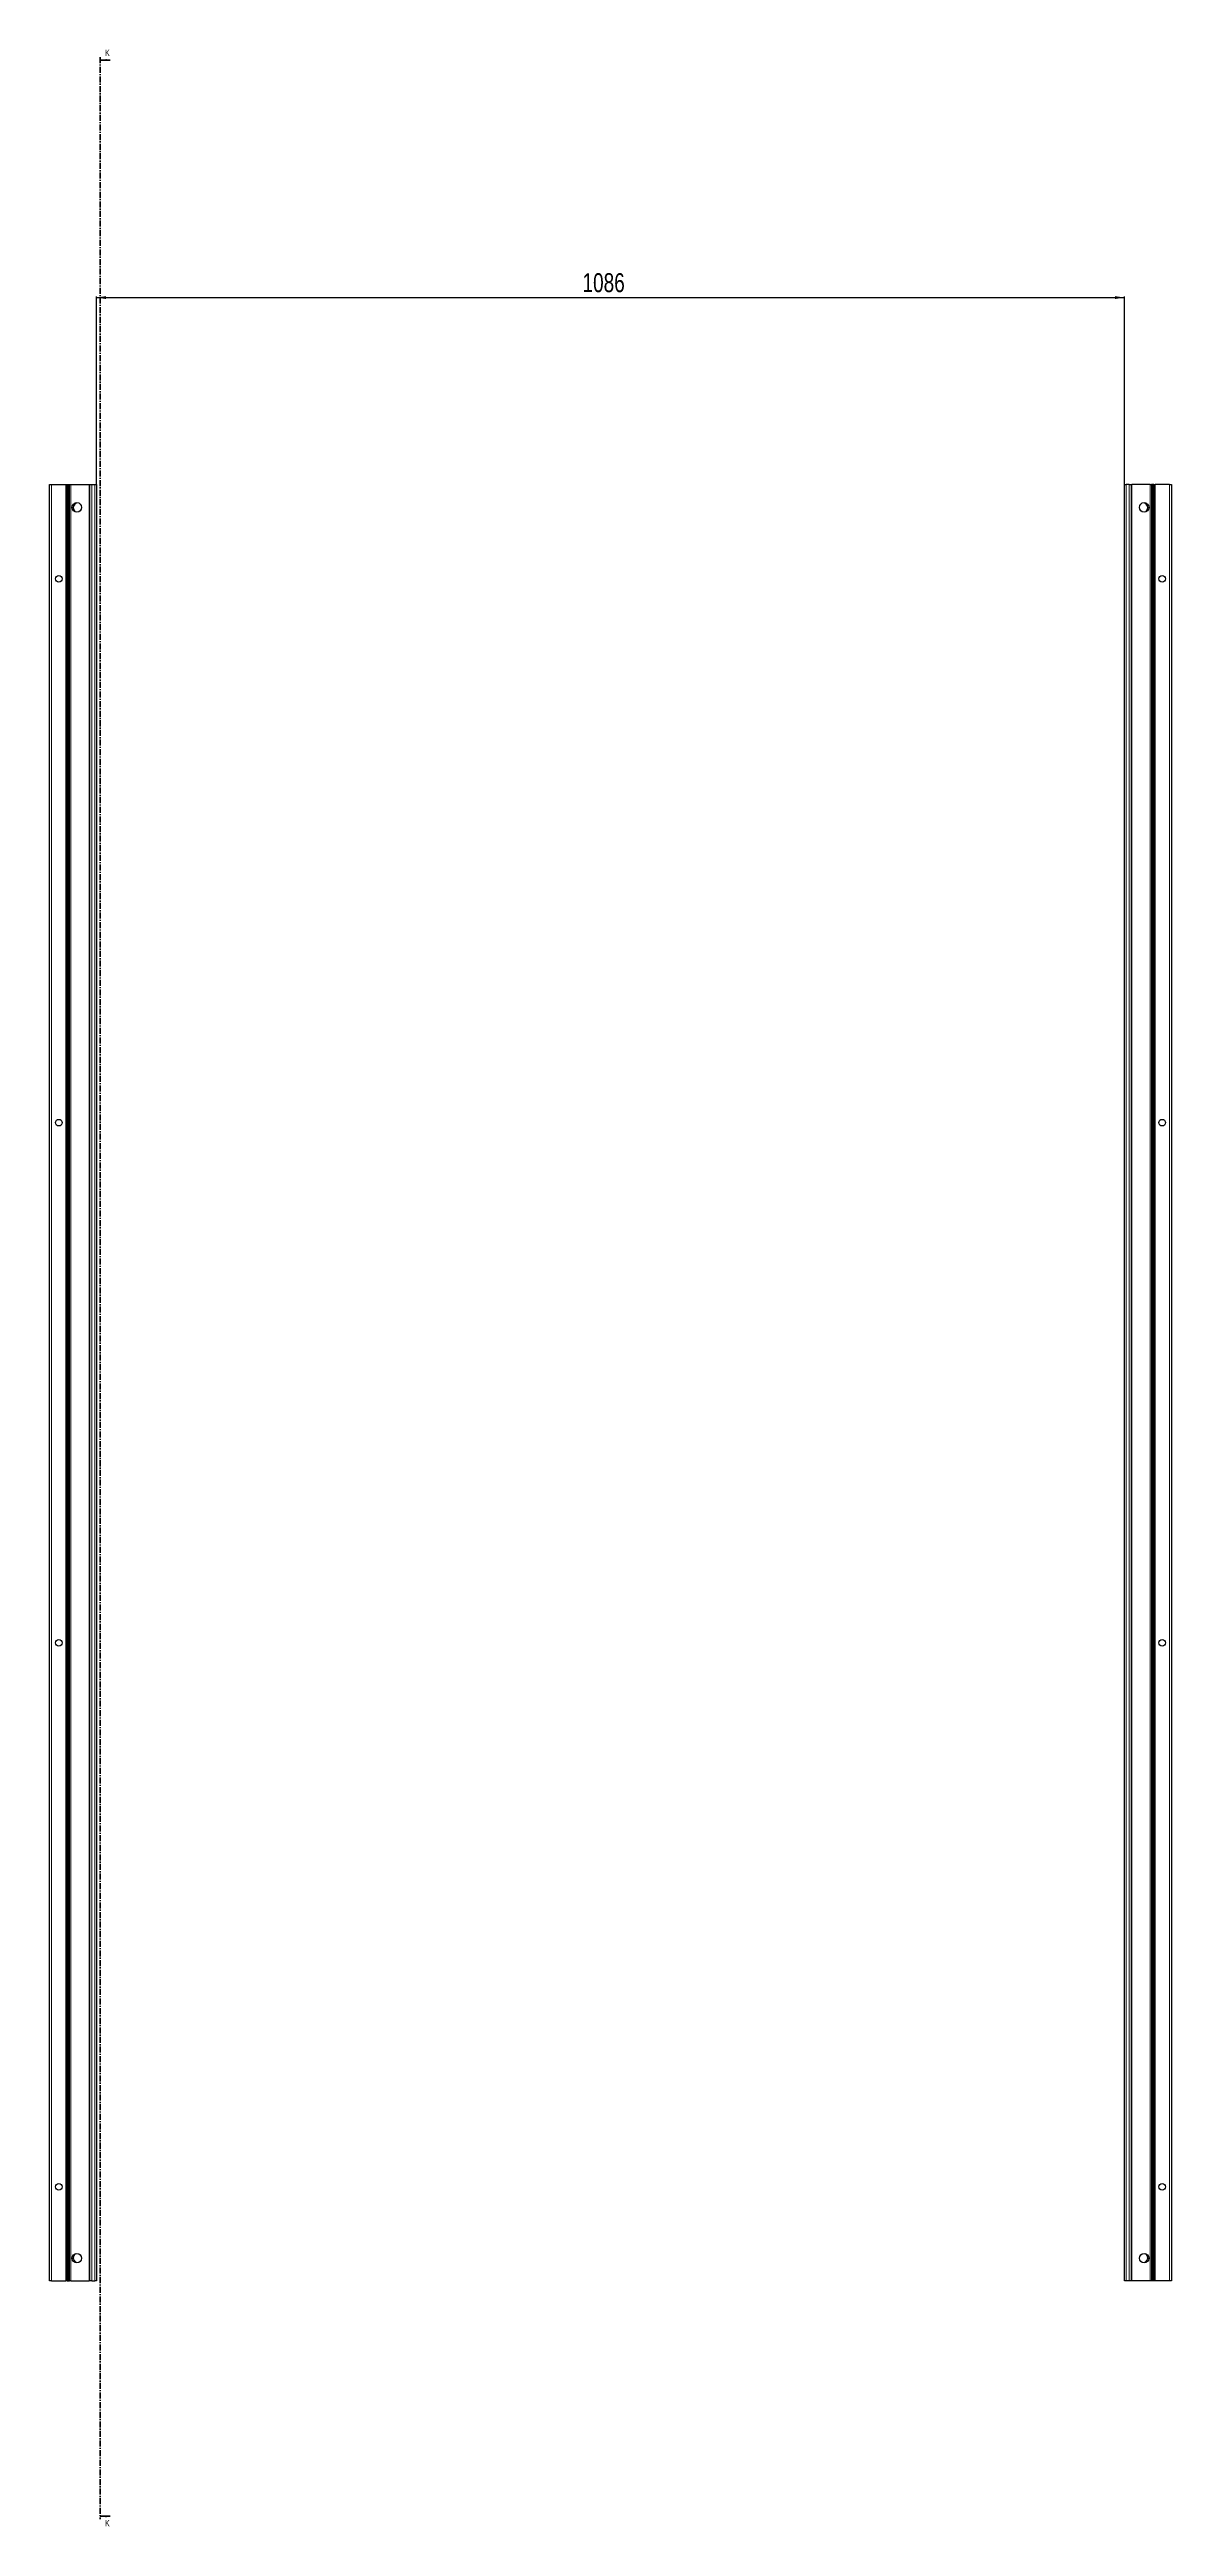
# Model space of a CAD drawing. Header units: millimetres. Extents: x -250 to 6025, y -2447 to 1453.
# Drawn here: x 2463 to 3649, y -1266 to 1353 of the extents above; entities that cross this region are included whole.
import ezdxf

# ---------------------------------------------------------------- set-up
doc = ezdxf.new("R2010")
doc.units = ezdxf.units.MM
doc.linetypes.add('CENTER', pattern=[10.16, 6.35, -1.27, 1.27, -1.27])
doc.layers.add('FORMAT', color=7, linetype='Continuous')
doc.styles.add('SLDTEXTSTYLE0', font='TXT', dxfattribs={"width": 0.75})
doc.dimstyles.new('SLDDIMSTYLE0', dxfattribs={"dimtxt": 20, "dimasz": 10, "dimexe": 0, "dimexo": 0.0625, "dimgap": 5, "dimtad": 2, "dimdec": 1, "dimrnd": 1e-09, "dimzin": 12, "dimdsep": 46, "dimtxsty": 'SLDTEXTSTYLE0', "dimsah": 1, "dimcen": 0.09, "dimadec": 0, "dimazin": 3, "dimtfac": 1, "dimtofl": 0, "dimtmove": 0, "dimatfit": 3, "dimfxl": 0, "dimfrac": 2, "dimtolj": 1, "dimtzin": 12, "dimarcsym": 0})

# ---------------------------------------------------------------- blocks, each defined once
blk = doc.blocks.new('_D_4')
at = {"layer": 'FORMAT'}
for p, q in [((2512.9, 892.8), (2512.9, 1091.5)), ((2512.9, 1090.5), (3598.9, 1090.5)), ((3598.9, 892.8), (3598.9, 1091.5))]:
    blk.add_line(p, q, dxfattribs=at)
for points in [[(2512.9, 1090.5), (2522.9, 1089), (2522.9, 1092.1)], [(3598.9, 1090.5), (3588.9, 1092.1), (3588.9, 1089)]]:
    blk.add_solid(points, dxfattribs=at)
at = {"layer": 'FORMAT', "insert": (3026.3, 1116.3), "char_height": 20, "attachment_point": 1, "style": 'SLDTEXTSTYLE0'}
blk.add_mtext('1086', dxfattribs=at)

msp = doc.modelspace()

# ---------------------------------------------------------------- linework, layer by layer
at = {"color": 7, "linetype": 'CENTER', "lineweight": 35}
msp.add_line((2516.6, 1344.64), (2516.6, -1258.12), dxfattribs=at)
at = {"color": 7, "linetype": 'Continuous', "lineweight": 35}
for p, q in [((2527.24, 1341.64), (2516.6, 1341.64)), ((2527.24, -1255.12), (2516.6, -1255.12))]:
    msp.add_line(p, q, dxfattribs=at)
at = {"color": 7, "linetype": 'Continuous', "lineweight": 25}
for p, q in [((2463.17, -1006.24), (2463.17, 892.76)), ((2463.17, 892.76), (2465.17, 892.76)), ((2465.17, 892.76), (2480.52, 892.76)), ((2480.52, 892.76), (2481.17, 892.76)), ((2481.17, 869.01), (2481.17, 892.76)), ((2481.17, 892.76), (2481.76, 892.76)), ((2481.76, 892.76), (2482.96, 892.76)), ((2482.96, 892.76), (2482.96, -1006.24)), ((2482.96, 892.76), (2483, 892.76)), ((2483, 892.76), (2483, -1006.24)), ((2483, 892.76), (2484.2, 892.76)), ((2484.2, 892.76), (2485.62, 892.76)), ((2485.62, 892.76), (2505.02, 892.76)), ((2505.02, 892.76), (2505.67, 892.76)), ((2505.67, -1006.24), (2505.67, 892.76)), ((2505.67, 892.76), (2507.67, 892.76)), ((2507.67, 892.76), (2510.87, 892.76)), ((2510.87, 892.76), (2512.87, 892.76)), ((2512.87, 892.76), (2512.87, -1006.24)), ((3598.87, -1006.24), (3598.87, 892.76)), ((3598.87, 892.76), (3600.87, 892.76)), ((3604.07, 892.76), (3600.87, 892.76)), ((3604.07, 892.76), (3606.07, 892.76)), ((3606.07, 892.76), (3606.07, -1006.24)), ((3606.07, 892.76), (3606.72, 892.76)), ((3626.12, 892.76), (3606.72, 892.76)), ((3626.12, 892.76), (3627.54, 892.76)), ((3628.74, 892.76), (3627.54, 892.76)), ((3628.74, -1006.24), (3628.74, 892.76)), ((3628.78, 892.76), (3628.74, 892.76)), ((3628.78, -1006.24), (3628.78, 892.76)), ((3629.98, 892.76), (3628.78, 892.76)), ((3629.98, 892.76), (3630.57, 892.76)), ((3630.57, 892.76), (3630.57, 869.01)), ((3630.57, 892.76), (3631.22, 892.76)), ((3646.57, 892.76), (3631.22, 892.76)), ((3646.57, 892.76), (3648.57, 892.76)), ((3648.57, 892.76), (3648.57, -1006.24)), ((2481.23, 868.9), (2481.17, 869.01)), ((2481.17, 869.01), (2481.17, 867.51)), ((2481.17, 867.51), (2481.23, 867.61)), ((2481.17, 819.01), (2481.17, 867.51)), ((2481.23, 867.61), (2481.23, 868.9)), ((2491.22, 873.28), (2491.22, 873.69)), ((3620.52, 873.69), (3620.52, 873.28)), ((3630.57, 869.01), (3630.51, 868.9)), ((3630.51, 868.9), (3630.51, 867.61)), ((3630.51, 867.61), (3630.57, 867.51)), ((3630.57, 867.51), (3630.57, 869.01)), ((3630.57, 867.51), (3630.57, 819.01)), ((2481.23, 818.9), (2481.17, 819.01)), ((2481.17, 819.01), (2481.17, 817.51)), ((2481.17, 817.51), (2481.23, 817.61)), ((2481.17, 769.01), (2481.17, 817.51)), ((2481.23, 817.61), (2481.23, 818.9)), ((3630.57, 819.01), (3630.51, 818.9)), ((3630.51, 818.9), (3630.51, 817.61)), ((3630.51, 817.61), (3630.57, 817.51)), ((3630.57, 817.51), (3630.57, 819.01)), ((3630.57, 817.51), (3630.57, 769.01)), ((2481.23, 768.9), (2481.17, 769.01)), ((2481.17, 769.01), (2481.17, 767.51)), ((2481.17, 767.51), (2481.23, 767.61)), ((2481.17, 719.01), (2481.17, 767.51)), ((2481.23, 767.61), (2481.23, 768.9)), ((3630.57, 769.01), (3630.51, 768.9)), ((3630.51, 768.9), (3630.51, 767.61)), ((3630.51, 767.61), (3630.57, 767.51)), ((3630.57, 767.51), (3630.57, 769.01)), ((3630.57, 767.51), (3630.57, 719.01)), ((2481.23, 718.9), (2481.17, 719.01)), ((2481.17, 719.01), (2481.17, 717.51)), ((2481.17, 717.51), (2481.23, 717.61)), ((2481.17, 669.01), (2481.17, 717.51)), ((2481.23, 717.61), (2481.23, 718.9)), ((3630.57, 719.01), (3630.51, 718.9)), ((3630.51, 718.9), (3630.51, 717.61)), ((3630.51, 717.61), (3630.57, 717.51)), ((3630.57, 717.51), (3630.57, 719.01)), ((3630.57, 717.51), (3630.57, 669.01)), ((2481.23, 668.9), (2481.17, 669.01)), ((2481.17, 669.01), (2481.17, 667.51)), ((2481.17, 667.51), (2481.23, 667.61)), ((2481.17, 619.01), (2481.17, 667.51)), ((2481.23, 667.61), (2481.23, 668.9)), ((3630.57, 669.01), (3630.51, 668.9)), ((3630.51, 668.9), (3630.51, 667.61)), ((3630.51, 667.61), (3630.57, 667.51)), ((3630.57, 667.51), (3630.57, 669.01)), ((3630.57, 667.51), (3630.57, 619.01)), ((2481.23, 618.9), (2481.17, 619.01)), ((2481.17, 619.01), (2481.17, 617.51)), ((2481.17, 617.51), (2481.23, 617.61)), ((2481.17, 569.01), (2481.17, 617.51)), ((2481.23, 617.61), (2481.23, 618.9)), ((3630.57, 619.01), (3630.51, 618.9)), ((3630.51, 618.9), (3630.51, 617.61)), ((3630.51, 617.61), (3630.57, 617.51)), ((3630.57, 617.51), (3630.57, 619.01)), ((3630.57, 617.51), (3630.57, 569.01)), ((2481.23, 568.9), (2481.17, 569.01)), ((2481.17, 569.01), (2481.17, 567.51)), ((2481.17, 567.51), (2481.23, 567.61)), ((2481.17, 519.01), (2481.17, 567.51)), ((2481.23, 567.61), (2481.23, 568.9)), ((3630.57, 569.01), (3630.51, 568.9)), ((3630.51, 568.9), (3630.51, 567.61)), ((3630.51, 567.61), (3630.57, 567.51)), ((3630.57, 567.51), (3630.57, 569.01)), ((3630.57, 567.51), (3630.57, 519.01)), ((2481.23, 518.9), (2481.17, 519.01)), ((2481.17, 519.01), (2481.17, 517.51)), ((2481.17, 517.51), (2481.23, 517.61)), ((2481.17, 469.01), (2481.17, 517.51)), ((2481.23, 517.61), (2481.23, 518.9)), ((3630.57, 519.01), (3630.51, 518.9)), ((3630.51, 518.9), (3630.51, 517.61)), ((3630.51, 517.61), (3630.57, 517.51)), ((3630.57, 517.51), (3630.57, 519.01)), ((3630.57, 517.51), (3630.57, 469.01)), ((2481.23, 468.9), (2481.17, 469.01)), ((2481.17, 469.01), (2481.17, 467.51)), ((2481.17, 467.51), (2481.23, 467.61)), ((2481.17, 419.01), (2481.17, 467.51)), ((2481.23, 467.61), (2481.23, 468.9)), ((3630.57, 469.01), (3630.51, 468.9)), ((3630.51, 468.9), (3630.51, 467.61)), ((3630.51, 467.61), (3630.57, 467.51)), ((3630.57, 467.51), (3630.57, 469.01)), ((3630.57, 467.51), (3630.57, 419.01)), ((2481.23, 418.9), (2481.17, 419.01)), ((2481.17, 419.01), (2481.17, 417.51)), ((3630.57, 419.01), (3630.51, 418.9)), ((3630.57, 417.51), (3630.57, 419.01)), ((2481.17, 417.51), (2481.23, 417.61)), ((2481.17, 369.01), (2481.17, 417.51)), ((2481.23, 417.61), (2481.23, 418.9)), ((3630.51, 418.9), (3630.51, 417.61)), ((3630.51, 417.61), (3630.57, 417.51)), ((3630.57, 417.51), (3630.57, 369.01)), ((2481.23, 368.9), (2481.17, 369.01)), ((2481.17, 369.01), (2481.17, 367.51)), ((2481.17, 367.51), (2481.23, 367.61)), ((2481.17, 319.01), (2481.17, 367.51)), ((2481.23, 367.61), (2481.23, 368.9)), ((3630.57, 369.01), (3630.51, 368.9)), ((3630.51, 368.9), (3630.51, 367.61)), ((3630.51, 367.61), (3630.57, 367.51)), ((3630.57, 367.51), (3630.57, 369.01)), ((3630.57, 367.51), (3630.57, 319.01)), ((2481.23, 318.9), (2481.17, 319.01)), ((2481.17, 319.01), (2481.17, 317.51)), ((2481.17, 317.51), (2481.23, 317.61)), ((2481.17, 269.01), (2481.17, 317.51)), ((2481.23, 317.61), (2481.23, 318.9)), ((3630.57, 319.01), (3630.51, 318.9)), ((3630.51, 318.9), (3630.51, 317.61)), ((3630.51, 317.61), (3630.57, 317.51)), ((3630.57, 317.51), (3630.57, 319.01)), ((3630.57, 317.51), (3630.57, 269.01)), ((2481.23, 268.9), (2481.17, 269.01)), ((2481.17, 269.01), (2481.17, 267.51)), ((2481.17, 267.51), (2481.23, 267.61)), ((2481.17, 219.01), (2481.17, 267.51)), ((2481.23, 267.61), (2481.23, 268.9)), ((3630.57, 269.01), (3630.51, 268.9)), ((3630.51, 268.9), (3630.51, 267.61)), ((3630.51, 267.61), (3630.57, 267.51)), ((3630.57, 267.51), (3630.57, 269.01)), ((3630.57, 267.51), (3630.57, 219.01)), ((2481.23, 218.9), (2481.17, 219.01)), ((2481.17, 219.01), (2481.17, 217.51)), ((2481.17, 217.51), (2481.23, 217.61)), ((2481.17, 169.01), (2481.17, 217.51)), ((2481.23, 217.61), (2481.23, 218.9)), ((3630.57, 219.01), (3630.51, 218.9)), ((3630.51, 218.9), (3630.51, 217.61)), ((3630.51, 217.61), (3630.57, 217.51)), ((3630.57, 217.51), (3630.57, 219.01)), ((3630.57, 217.51), (3630.57, 169.01)), ((2481.23, 168.9), (2481.17, 169.01)), ((2481.17, 169.01), (2481.17, 167.51)), ((2481.17, 167.51), (2481.23, 167.61)), ((2481.17, 119.01), (2481.17, 167.51)), ((2481.23, 167.61), (2481.23, 168.9)), ((3630.57, 169.01), (3630.51, 168.9)), ((3630.51, 168.9), (3630.51, 167.61)), ((3630.51, 167.61), (3630.57, 167.51)), ((3630.57, 167.51), (3630.57, 169.01)), ((3630.57, 167.51), (3630.57, 119.01)), ((2481.23, 118.9), (2481.17, 119.01)), ((2481.17, 119.01), (2481.17, 117.51)), ((2481.17, 117.51), (2481.23, 117.61)), ((2481.17, 69.01), (2481.17, 117.51)), ((2481.23, 117.61), (2481.23, 118.9)), ((3630.57, 119.01), (3630.51, 118.9)), ((3630.51, 118.9), (3630.51, 117.61)), ((3630.51, 117.61), (3630.57, 117.51)), ((3630.57, 117.51), (3630.57, 119.01)), ((3630.57, 117.51), (3630.57, 69.01)), ((2481.23, 68.9), (2481.17, 69.01)), ((2481.17, 69.01), (2481.17, 67.51)), ((2481.17, 67.51), (2481.23, 67.61)), ((2481.17, 19.01), (2481.17, 67.51)), ((2481.23, 67.61), (2481.23, 68.9)), ((3630.57, 69.01), (3630.51, 68.9)), ((3630.51, 68.9), (3630.51, 67.61)), ((3630.51, 67.61), (3630.57, 67.51)), ((3630.57, 67.51), (3630.57, 69.01)), ((3630.57, 67.51), (3630.57, 19.01)), ((2481.23, 18.9), (2481.17, 19.01)), ((2481.17, 19.01), (2481.17, 17.51)), ((2481.17, 17.51), (2481.23, 17.61)), ((2481.17, -30.99), (2481.17, 17.51)), ((2481.23, 17.61), (2481.23, 18.9)), ((3630.57, 19.01), (3630.51, 18.9)), ((3630.51, 18.9), (3630.51, 17.61)), ((3630.51, 17.61), (3630.57, 17.51)), ((3630.57, 17.51), (3630.57, 19.01)), ((3630.57, 17.51), (3630.57, -30.99)), ((2481.23, -31.1), (2481.17, -30.99)), ((2481.17, -30.99), (2481.17, -32.49)), ((2481.17, -32.49), (2481.23, -32.39)), ((2481.17, -80.99), (2481.17, -32.49)), ((2481.23, -32.39), (2481.23, -31.1)), ((3630.57, -30.99), (3630.51, -31.1)), ((3630.51, -31.1), (3630.51, -32.39)), ((3630.51, -32.39), (3630.57, -32.49)), ((3630.57, -32.49), (3630.57, -30.99)), ((3630.57, -32.49), (3630.57, -80.99)), ((2481.23, -81.1), (2481.17, -80.99)), ((2481.17, -80.99), (2481.17, -82.49)), ((2481.17, -82.49), (2481.23, -82.39)), ((2481.17, -130.99), (2481.17, -82.49)), ((2481.23, -82.39), (2481.23, -81.1)), ((3630.57, -80.99), (3630.51, -81.1)), ((3630.51, -81.1), (3630.51, -82.39)), ((3630.51, -82.39), (3630.57, -82.49)), ((3630.57, -82.49), (3630.57, -80.99)), ((3630.57, -82.49), (3630.57, -130.99)), ((2481.23, -131.1), (2481.17, -130.99)), ((2481.17, -130.99), (2481.17, -132.49)), ((2481.17, -132.49), (2481.23, -132.39)), ((2481.17, -180.99), (2481.17, -132.49)), ((2481.23, -132.39), (2481.23, -131.1)), ((3630.57, -130.99), (3630.51, -131.1)), ((3630.51, -131.1), (3630.51, -132.39)), ((3630.51, -132.39), (3630.57, -132.49)), ((3630.57, -132.49), (3630.57, -130.99)), ((3630.57, -132.49), (3630.57, -180.99)), ((2481.23, -181.1), (2481.17, -180.99)), ((2481.17, -180.99), (2481.17, -182.49)), ((2481.17, -182.49), (2481.23, -182.39)), ((2481.17, -230.99), (2481.17, -182.49)), ((2481.23, -182.39), (2481.23, -181.1)), ((3630.57, -180.99), (3630.51, -181.1)), ((3630.51, -181.1), (3630.51, -182.39)), ((3630.51, -182.39), (3630.57, -182.49)), ((3630.57, -182.49), (3630.57, -180.99)), ((3630.57, -182.49), (3630.57, -230.99)), ((2481.23, -231.1), (2481.17, -230.99)), ((2481.17, -230.99), (2481.17, -232.49)), ((2481.17, -232.49), (2481.23, -232.39)), ((2481.17, -280.99), (2481.17, -232.49)), ((2481.23, -232.39), (2481.23, -231.1)), ((3630.57, -230.99), (3630.51, -231.1)), ((3630.51, -231.1), (3630.51, -232.39)), ((3630.51, -232.39), (3630.57, -232.49)), ((3630.57, -232.49), (3630.57, -230.99)), ((3630.57, -232.49), (3630.57, -280.99)), ((2481.23, -281.1), (2481.17, -280.99)), ((2481.17, -280.99), (2481.17, -282.49)), ((2481.17, -282.49), (2481.23, -282.39)), ((2481.17, -330.99), (2481.17, -282.49)), ((2481.23, -282.39), (2481.23, -281.1)), ((3630.57, -280.99), (3630.51, -281.1)), ((3630.51, -281.1), (3630.51, -282.39)), ((3630.51, -282.39), (3630.57, -282.49)), ((3630.57, -282.49), (3630.57, -280.99)), ((3630.57, -282.49), (3630.57, -330.99)), ((2481.23, -331.1), (2481.17, -330.99)), ((2481.17, -330.99), (2481.17, -332.49)), ((2481.17, -332.49), (2481.23, -332.39)), ((2481.17, -380.99), (2481.17, -332.49)), ((2481.23, -332.39), (2481.23, -331.1)), ((3630.57, -330.99), (3630.51, -331.1)), ((3630.51, -331.1), (3630.51, -332.39)), ((3630.51, -332.39), (3630.57, -332.49)), ((3630.57, -332.49), (3630.57, -330.99)), ((3630.57, -332.49), (3630.57, -380.99)), ((2481.23, -381.1), (2481.17, -380.99)), ((2481.17, -380.99), (2481.17, -382.49)), ((2481.17, -382.49), (2481.23, -382.39)), ((2481.17, -430.99), (2481.17, -382.49)), ((2481.23, -382.39), (2481.23, -381.1)), ((3630.57, -380.99), (3630.51, -381.1)), ((3630.51, -381.1), (3630.51, -382.39)), ((3630.51, -382.39), (3630.57, -382.49)), ((3630.57, -382.49), (3630.57, -380.99)), ((3630.57, -382.49), (3630.57, -430.99)), ((2481.23, -431.1), (2481.17, -430.99)), ((2481.17, -430.99), (2481.17, -432.49)), ((2481.17, -432.49), (2481.23, -432.39)), ((2481.17, -480.99), (2481.17, -432.49)), ((2481.23, -432.39), (2481.23, -431.1)), ((3630.57, -430.99), (3630.51, -431.1)), ((3630.51, -431.1), (3630.51, -432.39)), ((3630.51, -432.39), (3630.57, -432.49)), ((3630.57, -432.49), (3630.57, -430.99)), ((3630.57, -432.49), (3630.57, -480.99)), ((2481.23, -481.1), (2481.17, -480.99)), ((2481.17, -480.99), (2481.17, -482.49)), ((2481.17, -482.49), (2481.23, -482.39)), ((2481.17, -530.99), (2481.17, -482.49)), ((2481.23, -482.39), (2481.23, -481.1)), ((3630.57, -480.99), (3630.51, -481.1)), ((3630.51, -481.1), (3630.51, -482.39)), ((3630.51, -482.39), (3630.57, -482.49)), ((3630.57, -482.49), (3630.57, -480.99)), ((3630.57, -482.49), (3630.57, -530.99)), ((2481.23, -531.1), (2481.17, -530.99)), ((2481.17, -530.99), (2481.17, -532.49)), ((2481.17, -532.49), (2481.23, -532.39)), ((2481.17, -580.99), (2481.17, -532.49)), ((2481.23, -532.39), (2481.23, -531.1)), ((3630.57, -530.99), (3630.51, -531.1)), ((3630.51, -531.1), (3630.51, -532.39)), ((3630.51, -532.39), (3630.57, -532.49)), ((3630.57, -532.49), (3630.57, -530.99)), ((3630.57, -532.49), (3630.57, -580.99)), ((2481.23, -581.1), (2481.17, -580.99)), ((2481.17, -580.99), (2481.17, -582.49)), ((2481.17, -582.49), (2481.23, -582.39)), ((2481.17, -630.99), (2481.17, -582.49)), ((2481.23, -582.39), (2481.23, -581.1)), ((3630.57, -580.99), (3630.51, -581.1)), ((3630.51, -581.1), (3630.51, -582.39)), ((3630.51, -582.39), (3630.57, -582.49)), ((3630.57, -582.49), (3630.57, -580.99)), ((3630.57, -582.49), (3630.57, -630.99)), ((2481.23, -631.1), (2481.17, -630.99)), ((2481.17, -630.99), (2481.17, -632.49)), ((2481.17, -632.49), (2481.23, -632.39)), ((2481.17, -680.99), (2481.17, -632.49)), ((2481.23, -632.39), (2481.23, -631.1)), ((3630.57, -630.99), (3630.51, -631.1)), ((3630.51, -631.1), (3630.51, -632.39)), ((3630.51, -632.39), (3630.57, -632.49)), ((3630.57, -632.49), (3630.57, -630.99)), ((3630.57, -632.49), (3630.57, -680.99)), ((2481.23, -681.1), (2481.17, -680.99)), ((2481.17, -680.99), (2481.17, -682.49)), ((2481.17, -682.49), (2481.23, -682.39)), ((2481.17, -730.99), (2481.17, -682.49)), ((2481.23, -682.39), (2481.23, -681.1)), ((3630.57, -680.99), (3630.51, -681.1)), ((3630.51, -681.1), (3630.51, -682.39)), ((3630.51, -682.39), (3630.57, -682.49)), ((3630.57, -682.49), (3630.57, -680.99)), ((3630.57, -682.49), (3630.57, -730.99)), ((2481.23, -731.1), (2481.17, -730.99)), ((2481.17, -730.99), (2481.17, -732.49)), ((2481.17, -732.49), (2481.23, -732.39)), ((2481.17, -780.99), (2481.17, -732.49)), ((2481.23, -732.39), (2481.23, -731.1)), ((3630.57, -730.99), (3630.51, -731.1)), ((3630.51, -731.1), (3630.51, -732.39)), ((3630.51, -732.39), (3630.57, -732.49)), ((3630.57, -732.49), (3630.57, -730.99)), ((3630.57, -732.49), (3630.57, -780.99)), ((2481.23, -781.1), (2481.17, -780.99)), ((2481.17, -780.99), (2481.17, -782.49)), ((2481.17, -782.49), (2481.23, -782.39)), ((2481.17, -830.99), (2481.17, -782.49)), ((2481.23, -782.39), (2481.23, -781.1)), ((3630.57, -780.99), (3630.51, -781.1)), ((3630.51, -781.1), (3630.51, -782.39)), ((3630.51, -782.39), (3630.57, -782.49)), ((3630.57, -782.49), (3630.57, -780.99)), ((3630.57, -782.49), (3630.57, -830.99)), ((2481.23, -831.1), (2481.17, -830.99)), ((2481.17, -830.99), (2481.17, -832.49)), ((2481.17, -832.49), (2481.23, -832.39)), ((2481.17, -880.99), (2481.17, -832.49)), ((2481.23, -832.39), (2481.23, -831.1)), ((3630.57, -830.99), (3630.51, -831.1)), ((3630.51, -831.1), (3630.51, -832.39)), ((3630.51, -832.39), (3630.57, -832.49)), ((3630.57, -832.49), (3630.57, -830.99)), ((3630.57, -832.49), (3630.57, -880.99)), ((2481.23, -881.1), (2481.17, -880.99)), ((2481.17, -880.99), (2481.17, -882.49)), ((2481.17, -882.49), (2481.23, -882.39)), ((2481.17, -930.99), (2481.17, -882.49)), ((2481.23, -882.39), (2481.23, -881.1)), ((3630.57, -880.99), (3630.51, -881.1)), ((3630.51, -881.1), (3630.51, -882.39)), ((3630.51, -882.39), (3630.57, -882.49)), ((3630.57, -882.49), (3630.57, -880.99)), ((3630.57, -882.49), (3630.57, -930.99)), ((2481.23, -931.1), (2481.17, -930.99)), ((2481.17, -930.99), (2481.17, -932.49)), ((2481.17, -932.49), (2481.23, -932.39)), ((2481.17, -980.99), (2481.17, -932.49)), ((2481.23, -932.39), (2481.23, -931.1)), ((3630.57, -930.99), (3630.51, -931.1)), ((3630.51, -931.1), (3630.51, -932.39)), ((3630.51, -932.39), (3630.57, -932.49)), ((3630.57, -932.49), (3630.57, -930.99)), ((3630.57, -932.49), (3630.57, -980.99)), ((2481.23, -981.1), (2481.17, -980.99)), ((2481.17, -980.99), (2481.17, -982.49)), ((2481.17, -982.49), (2481.23, -982.39)), ((2481.17, -1006.24), (2481.17, -982.49)), ((2481.23, -982.39), (2481.23, -981.1)), ((2491.22, -987.18), (2491.22, -986.77)), ((3620.52, -986.77), (3620.52, -987.18)), ((3630.57, -980.99), (3630.51, -981.1)), ((3630.51, -981.1), (3630.51, -982.39)), ((3630.51, -982.39), (3630.57, -982.49)), ((3630.57, -982.49), (3630.57, -980.99)), ((3630.57, -982.49), (3630.57, -1006.24)), ((2465.17, -1006.24), (2463.17, -1006.24)), ((2465.17, -1006.24), (2480.52, -1006.24)), ((2481.17, -1006.24), (2480.52, -1006.24)), ((2481.76, -1006.24), (2481.17, -1006.24)), ((2481.76, -1006.24), (2482.96, -1006.24)), ((2482.96, -1006.24), (2483, -1006.24)), ((2483, -1006.24), (2484.2, -1006.24)), ((2485.62, -1006.24), (2484.2, -1006.24)), ((2485.62, -1006.24), (2505.02, -1006.24)), ((2505.67, -1006.24), (2505.02, -1006.24)), ((2507.67, -1006.24), (2505.67, -1006.24)), ((2507.67, -1006.24), (2510.87, -1006.24)), ((2512.87, -1006.24), (2510.87, -1006.24)), ((3600.87, -1006.24), (3598.87, -1006.24)), ((3604.07, -1006.24), (3600.87, -1006.24)), ((3606.07, -1006.24), (3604.07, -1006.24)), ((3606.72, -1006.24), (3606.07, -1006.24)), ((3626.12, -1006.24), (3606.72, -1006.24)), ((3627.54, -1006.24), (3626.12, -1006.24)), ((3628.74, -1006.24), (3627.54, -1006.24)), ((3628.78, -1006.24), (3628.74, -1006.24)), ((3629.98, -1006.24), (3628.78, -1006.24)), ((3630.57, -1006.24), (3629.98, -1006.24)), ((3631.22, -1006.24), (3630.57, -1006.24)), ((3646.57, -1006.24), (3631.22, -1006.24)), ((3648.57, -1006.24), (3646.57, -1006.24))]:
    msp.add_line(p, q, dxfattribs=at)
at = {"color": 8, "linetype": 'Continuous', "lineweight": 18}
for p, q in [((2465.17, 892.76), (2465.17, -1006.24)), ((2480.52, -1006.24), (2480.52, 892.76)), ((2481.76, 892.76), (2481.76, -1006.24)), ((2484.2, -1006.24), (2484.2, 892.76)), ((2485.62, 892.76), (2485.62, -1006.24)), ((2505.02, -1006.24), (2505.02, 892.76)), ((2507.67, 892.76), (2507.67, -1006.24)), ((2510.87, -1006.24), (2510.87, 892.76)), ((3600.87, 892.76), (3600.87, -1006.24)), ((3604.07, -1006.24), (3604.07, 892.76)), ((3606.72, 892.76), (3606.72, -1006.24)), ((3626.12, -1006.24), (3626.12, 892.76)), ((3627.54, 892.76), (3627.54, -1006.24)), ((3629.98, -1006.24), (3629.98, 892.76)), ((3631.22, 892.76), (3631.22, -1006.24)), ((3646.57, -1006.24), (3646.57, 892.76))]:
    msp.add_line(p, q, dxfattribs=at)
at = {"color": 7, "linetype": 'Continuous', "lineweight": 25}
for centre, radius in [((2492.02, 868.76), 5), ((3619.72, 868.76), 5), ((2473.02, 793.26), 3.5), ((3638.72, 793.26), 3.5), ((2473.02, 218.26), 3.5), ((3638.72, 218.26), 3.5), ((2473.02, -331.74), 3.5), ((3638.72, -331.74), 3.5), ((2473.02, -906.74), 3.5), ((3638.72, -906.74), 3.5), ((2492.02, -982.24), 5), ((3619.72, -982.24), 5)]:
    msp.add_circle(centre, radius, dxfattribs=at)
for centre, radius, start, end in [((2493.52, 868.26), 5.25, 119.14074, 233.81087), ((2490.72, 873.28), 0.5, 299.14074, 0), ((3621.02, 873.28), 0.5, 180, 240.85926), ((3618.22, 868.26), 5.25, 306.18749, 60.85926), ((2493.52, -981.74), 5.25, 126.18914, 240.85926), ((2490.72, -986.77), 0.5, 0, 60.85926), ((3621.02, -986.77), 0.5, 119.14074, 180), ((3618.22, -981.74), 5.25, 299.14074, 53.81088)]:
    msp.add_arc(centre, radius, start, end, dxfattribs=at)
at = {"color": 7, "linetype": 'Continuous', "lineweight": 35}
for points in [[(2516.6, 1341.64), (2523.6, 1340.52), (2523.6, 1342.76)], [(2516.6, -1255.12), (2523.6, -1256.24), (2523.6, -1254)]]:
    msp.add_solid(points, dxfattribs=at)

# ---------------------------------------------------------------- texts
at = {"color": 7, "linetype": 'Continuous', "char_height": 7, "attachment_point": 1, "style": 'SLDTEXTSTYLE0'}
for insert in [(2521.72, 1352.76), (2521.72, -1258.83)]:
    msp.add_mtext('K', dxfattribs=dict(at, insert=insert))

# ---------------------------------------------------------------- dimensions: what is measured, and where the dimension line sits
at = {"layer": 'FORMAT'}
dim = msp.add_linear_dim(base=(3598.87, 1090.55), p1=(2512.87, 892.76), p2=(3598.87, 892.76), angle=0, dimstyle='SLDDIMSTYLE0', dxfattribs=at)
dim.commit()
dim.dimension.update_dxf_attribs({"geometry": '_D_4', "text_midpoint": (3055.87, 1090.55), "dimtype": 160})

doc.saveas('drawing.dxf')
